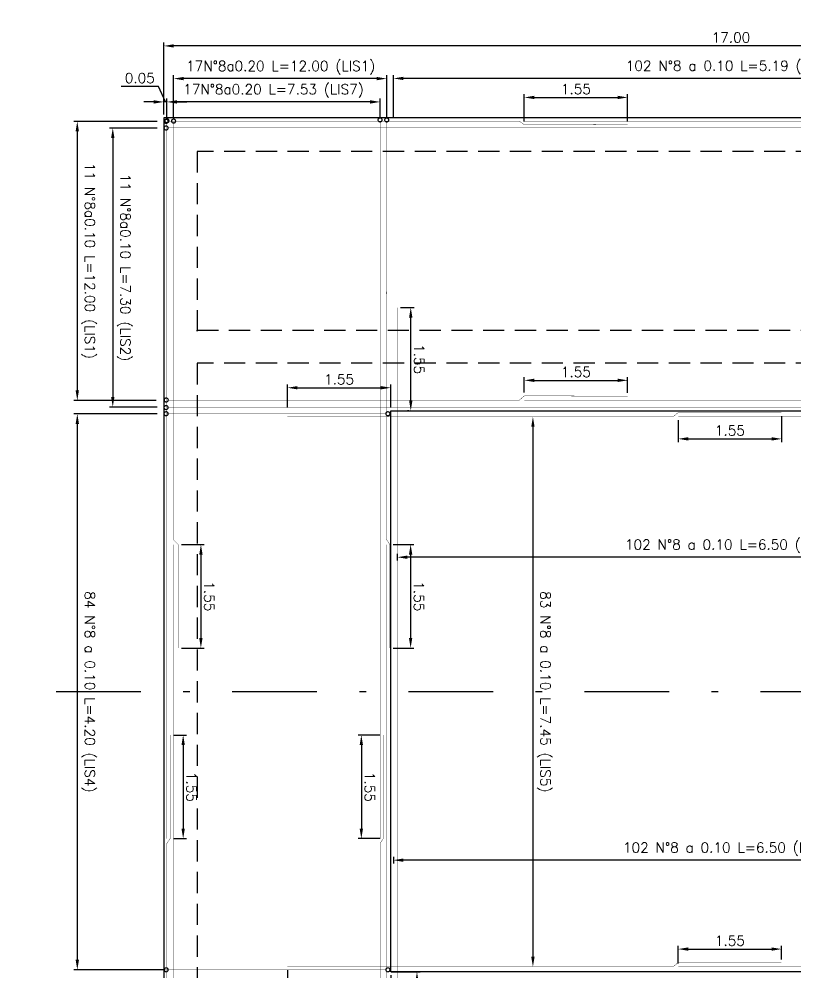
# Model space of a CAD drawing. Header units: metres. Extents: x 1080594 to 1081411, y 976871 to 977162.
# Drawn here: x 1081065.08 to 1081076.73, y 977035.2 to 977049.49 of the extents above; entities that cross this region are included whole.
import ezdxf

# ---------------------------------------------------------------- set-up
doc = ezdxf.new("R2010")
doc.units = ezdxf.units.M
doc.header["$LTSCALE"] = 25.4
doc.linetypes.add('DASHDOT', pattern=[1, 0.5, -0.25, 0, -0.25])
doc.linetypes.add('HIDDEN', pattern=[0.375, 0.25, -0.125])
for name, color, linetype in [('CONTRAPESO', 3, 'Continuous'), ('DIMCONTRAPESO', 1, 'Continuous'), ('EJE PUENTE', 41, 'DASHDOT'), ('PROY', 9, 'HIDDEN'), ('REF', 6, 'Continuous'), ('REF H', 6, 'Continuous')]:
    doc.layers.add(name, color=color, linetype=linetype)
doc.layers.add('COTA', color=1, linetype='Continuous', lineweight=30)
doc.styles.add('romans', font='romans.shx')
doc.dimstyles.new('Copy 75', dxfattribs={"dimtxt": 0.15, "dimasz": 0.15, "dimexe": 0.05, "dimexo": 0.05, "dimgap": 0.05, "dimtad": 1, "dimzin": 0, "dimdsep": 46, "dimtxsty": 'romans', "dimcen": 0.002, "dimclrd": 1, "dimclre": 1, "dimclrt": 3, "dimadec": 4, "dimazin": 0, "dimtfac": 1, "dimtofl": 0, "dimtmove": 1, "dimatfit": 3, "dimfxl": 1, "dimtolj": 1, "dimtzin": 0, "dimarcsym": 1})

# ---------------------------------------------------------------- blocks, each defined once
blk = doc.blocks.new('*D407')
at = {"layer": 'Defpoints', "color": 0, "transparency": 16777216}
for p in [(1081070.693, 977048.602), (1081070.693, 977047.974), (1081080.805, 977047.982)]:
    blk.add_point(p, dxfattribs=at)
at = {"layer": 'DIMCONTRAPESO', "color": 1, "lineweight": -2, "transparency": 16777216}
for p, q in [((1081070.693, 977048.024), (1081070.693, 977048.652)), ((1081080.805, 977048.032), (1081080.805, 977048.652)), ((1081080.655, 977048.602), (1081070.843, 977048.602))]:
    blk.add_line(p, q, dxfattribs=at)
at = {"layer": 'DIMCONTRAPESO', "color": 1, "transparency": 16777216}
for points in [[(1081070.843, 977048.627), (1081070.843, 977048.577), (1081070.693, 977048.602)], [(1081080.655, 977048.627), (1081080.655, 977048.577), (1081080.805, 977048.602)]]:
    blk.add_solid(points, dxfattribs=at)
at = {"layer": 'DIMCONTRAPESO', "color": 3, "transparency": 16777216, "insert": (1081075.749, 977048.766), "char_height": 0.15, "attachment_point": 5, "rotation": 0.0003, "style": 'romans'}
blk.add_mtext('\\A1;102 N°8 a 0.10 L=5.19 (LIS3) ', dxfattribs=at)
blk = doc.blocks.new('*D455')
at = {"layer": 'Defpoints', "color": 0, "transparency": 16777216}
for p in [(1081074.205, 977048.317), (1081072.655, 977047.909), (1081074.205, 977047.909)]:
    blk.add_point(p, dxfattribs=at)
at = {"layer": 'DIMCONTRAPESO', "color": 1, "lineweight": -2, "transparency": 16777216}
for p, q in [((1081072.655, 977047.959), (1081072.655, 977048.367)), ((1081074.205, 977047.959), (1081074.205, 977048.367)), ((1081072.805, 977048.317), (1081074.055, 977048.317))]:
    blk.add_line(p, q, dxfattribs=at)
at = {"layer": 'DIMCONTRAPESO', "color": 1, "transparency": 16777216}
for points in [[(1081072.805, 977048.342), (1081072.805, 977048.292), (1081072.655, 977048.317)], [(1081074.055, 977048.342), (1081074.055, 977048.292), (1081074.205, 977048.317)]]:
    blk.add_solid(points, dxfattribs=at)
at = {"layer": 'DIMCONTRAPESO', "color": 3, "transparency": 16777216, "insert": (1081073.43, 977048.442), "char_height": 0.15, "attachment_point": 5, "rotation": 0.0003, "style": 'romans'}
blk.add_mtext('\\A1;1.55', dxfattribs=at)
blk = doc.blocks.new('*D417')
at = {"layer": 'Defpoints', "color": 0, "transparency": 16777216}
for p in [(1081080.722, 977037.261), (1081070.693, 977036.992), (1081070.693, 977036.891)]:
    blk.add_point(p, dxfattribs=at)
at = {"layer": 'DIMCONTRAPESO', "color": 1, "lineweight": -2, "transparency": 16777216}
for p, q in [((1081080.722, 977037.211), (1081080.722, 977036.841)), ((1081070.693, 977036.942), (1081070.693, 977036.841)), ((1081080.572, 977036.891), (1081070.843, 977036.891))]:
    blk.add_line(p, q, dxfattribs=at)
at = {"layer": 'DIMCONTRAPESO', "color": 1, "transparency": 16777216}
for points in [[(1081070.843, 977036.916), (1081070.843, 977036.866), (1081070.693, 977036.891)], [(1081080.572, 977036.916), (1081080.572, 977036.866), (1081080.722, 977036.891)]]:
    blk.add_solid(points, dxfattribs=at)
at = {"layer": 'DIMCONTRAPESO', "color": 3, "transparency": 16777216, "insert": (1081075.707, 977037.055), "char_height": 0.15, "attachment_point": 5, "rotation": 0.0003, "style": 'romans'}
blk.add_mtext('\\A1;102 N°8 a 0.10 L=6.50 (LIS6) ', dxfattribs=at)
blk = doc.blocks.new('*D421')
at = {"layer": 'Defpoints', "color": 0, "transparency": 16777216}
for p in [(1081067.203, 977047.959), (1081065.955, 977043.779), (1081067.189, 977043.779)]:
    blk.add_point(p, dxfattribs=at)
at = {"layer": 'DIMCONTRAPESO', "color": 1, "lineweight": -2, "transparency": 16777216}
for p, q in [((1081067.153, 977047.959), (1081065.905, 977047.959)), ((1081065.955, 977047.809), (1081065.955, 977043.929)), ((1081067.139, 977043.779), (1081065.905, 977043.779))]:
    blk.add_line(p, q, dxfattribs=at)
at = {"layer": 'DIMCONTRAPESO', "color": 1, "transparency": 16777216}
for points in [[(1081065.98, 977047.809), (1081065.93, 977047.809), (1081065.955, 977047.959)], [(1081065.98, 977043.929), (1081065.93, 977043.929), (1081065.955, 977043.779)]]:
    blk.add_solid(points, dxfattribs=at)
at = {"layer": 'DIMCONTRAPESO', "color": 3, "transparency": 16777216, "insert": (1081066.12, 977045.869), "char_height": 0.15, "attachment_point": 5, "rotation": 270.0003, "style": 'romans'}
blk.add_mtext('\\A1;11 N°8a0.10 L=12.00 (LIS1) ', dxfattribs=at)
blk = doc.blocks.new('*D422')
at = {"layer": 'Defpoints', "color": 0, "transparency": 16777216}
for p in [(1081067.203, 977047.859), (1081066.487, 977043.679), (1081067.203, 977043.679)]:
    blk.add_point(p, dxfattribs=at)
at = {"layer": 'DIMCONTRAPESO', "color": 1, "lineweight": -2, "transparency": 16777216}
for p, q in [((1081067.153, 977047.859), (1081066.437, 977047.859)), ((1081066.487, 977047.709), (1081066.487, 977043.829)), ((1081067.153, 977043.679), (1081066.437, 977043.679))]:
    blk.add_line(p, q, dxfattribs=at)
at = {"layer": 'DIMCONTRAPESO', "color": 1, "transparency": 16777216}
for points in [[(1081066.512, 977047.709), (1081066.462, 977047.709), (1081066.487, 977047.859)], [(1081066.512, 977043.829), (1081066.462, 977043.829), (1081066.487, 977043.679)]]:
    blk.add_solid(points, dxfattribs=at)
at = {"layer": 'DIMCONTRAPESO', "color": 3, "transparency": 16777216, "insert": (1081066.652, 977045.769), "char_height": 0.15, "attachment_point": 5, "rotation": 270.0003, "style": 'romans'}
blk.add_mtext('\\A1;11 N°8a0.10 L=7.30 (LIS2) ', dxfattribs=at)
blk = doc.blocks.new('*D423')
at = {"layer": 'Defpoints', "color": 0, "transparency": 16777216}
for p in [(1081067.202, 977043.576), (1081065.955, 977035.248), (1081067.321, 977035.248)]:
    blk.add_point(p, dxfattribs=at)
at = {"layer": 'DIMCONTRAPESO', "color": 1, "lineweight": -2, "transparency": 16777216}
for p, q in [((1081067.152, 977043.576), (1081065.905, 977043.576)), ((1081065.955, 977043.426), (1081065.955, 977035.398)), ((1081067.271, 977035.248), (1081065.905, 977035.248))]:
    blk.add_line(p, q, dxfattribs=at)
at = {"layer": 'DIMCONTRAPESO', "color": 1, "transparency": 16777216}
for points in [[(1081065.98, 977043.426), (1081065.93, 977043.426), (1081065.955, 977043.576)], [(1081065.98, 977035.398), (1081065.93, 977035.398), (1081065.955, 977035.248)]]:
    blk.add_solid(points, dxfattribs=at)
at = {"layer": 'DIMCONTRAPESO', "color": 3, "transparency": 16777216, "insert": (1081066.119, 977039.412), "char_height": 0.15, "attachment_point": 5, "rotation": 270.0003, "style": 'romans'}
blk.add_mtext('\\A1;84 N°8 a 0.10 L=4.20 (LIS4) ', dxfattribs=at)
blk = doc.blocks.new('*D430')
at = {"layer": 'Defpoints', "color": 0, "transparency": 16777216}
for p in [(1081070.752, 977045.17), (1081070.954, 977045.17), (1081070.973, 977043.624)]:
    blk.add_point(p, dxfattribs=at)
at = {"layer": 'DIMCONTRAPESO', "color": 1, "lineweight": -2, "transparency": 16777216}
for p, q in [((1081070.802, 977045.17), (1081071.004, 977045.17)), ((1081070.954, 977043.774), (1081070.954, 977045.02)), ((1081070.923, 977043.624), (1081070.904, 977043.624))]:
    blk.add_line(p, q, dxfattribs=at)
at = {"layer": 'DIMCONTRAPESO', "color": 1, "transparency": 16777216}
for points in [[(1081070.979, 977045.02), (1081070.929, 977045.02), (1081070.954, 977045.17)], [(1081070.979, 977043.774), (1081070.929, 977043.774), (1081070.954, 977043.624)]]:
    blk.add_solid(points, dxfattribs=at)
at = {"layer": 'DIMCONTRAPESO', "color": 3, "transparency": 16777216, "insert": (1081071.079, 977044.397), "char_height": 0.15, "attachment_point": 5, "rotation": 270.0003, "style": 'romans'}
blk.add_mtext('\\A1;1.55', dxfattribs=at)
blk = doc.blocks.new('*D431')
at = {"layer": 'Defpoints', "color": 0, "transparency": 16777216}
for p in [(1081070.61, 977035.219), (1081070.663, 977033.764), (1081071.047, 977033.764)]:
    blk.add_point(p, dxfattribs=at)
at = {"layer": 'DIMCONTRAPESO', "color": 1, "lineweight": -2, "transparency": 16777216}
for p, q in [((1081070.66, 977035.219), (1081071.097, 977035.219)), ((1081071.047, 977035.069), (1081071.047, 977033.914)), ((1081070.713, 977033.764), (1081071.097, 977033.764))]:
    blk.add_line(p, q, dxfattribs=at)
at = {"layer": 'DIMCONTRAPESO', "color": 1, "transparency": 16777216}
for points in [[(1081071.072, 977035.069), (1081071.022, 977035.069), (1081071.047, 977035.219)], [(1081071.072, 977033.914), (1081071.022, 977033.914), (1081071.047, 977033.764)]]:
    blk.add_solid(points, dxfattribs=at)
at = {"layer": 'DIMCONTRAPESO', "color": 3, "transparency": 16777216, "insert": (1081071.172, 977034.491), "char_height": 0.15, "attachment_point": 5, "rotation": 270.0003, "style": 'romans'}
blk.add_mtext('\\A1;1.45', dxfattribs=at)
blk = doc.blocks.new('*D433')
at = {"layer": 'COTA', "color": 1, "lineweight": -2, "transparency": 16777216}
for p, q in [((1081069.104, 977043.674), (1081069.104, 977044.018)), ((1081069.254, 977043.968), (1081070.504, 977043.968)), ((1081070.654, 977043.674), (1081070.654, 977044.018))]:
    blk.add_line(p, q, dxfattribs=at)
at = {"layer": 'COTA', "color": 1, "transparency": 16777216}
for points in [[(1081069.254, 977043.993), (1081069.254, 977043.943), (1081069.104, 977043.968)], [(1081070.504, 977043.993), (1081070.504, 977043.943), (1081070.654, 977043.968)]]:
    blk.add_solid(points, dxfattribs=at)
at = {"layer": 'Defpoints', "color": 0, "transparency": 16777216}
for p in [(1081070.654, 977043.968), (1081069.104, 977043.624), (1081070.654, 977043.624)]:
    blk.add_point(p, dxfattribs=at)
at = {"layer": 'COTA', "color": 3, "transparency": 16777216, "insert": (1081069.879, 977044.093), "char_height": 0.15, "attachment_point": 5, "rotation": 0.0003, "style": 'romans'}
blk.add_mtext('\\A1;1.55', dxfattribs=at)
blk = doc.blocks.new('*D435')
at = {"layer": 'COTA', "color": 1, "lineweight": -2, "transparency": 16777216}
for p, q in [((1081069.105, 977035.243), (1081069.105, 977034.824)), ((1081070.653, 977035.169), (1081070.653, 977034.824)), ((1081070.503, 977034.874), (1081069.255, 977034.874))]:
    blk.add_line(p, q, dxfattribs=at)
at = {"layer": 'COTA', "color": 1, "transparency": 16777216}
for points in [[(1081069.255, 977034.899), (1081069.255, 977034.849), (1081069.105, 977034.874)], [(1081070.503, 977034.899), (1081070.503, 977034.849), (1081070.653, 977034.874)]]:
    blk.add_solid(points, dxfattribs=at)
at = {"layer": 'Defpoints', "color": 0, "transparency": 16777216}
for p in [(1081069.105, 977035.293), (1081070.653, 977035.219), (1081069.105, 977034.874)]:
    blk.add_point(p, dxfattribs=at)
at = {"layer": 'COTA', "color": 3, "transparency": 16777216, "insert": (1081069.879, 977034.999), "char_height": 0.15, "attachment_point": 5, "rotation": 0.0003, "style": 'romans'}
blk.add_mtext('\\A1;1.55', dxfattribs=at)
blk = doc.blocks.new('*D463')
at = {"layer": 'COTA', "color": 1, "lineweight": -2, "transparency": 16777216}
for p, q in [((1081067.252, 977048.059), (1081067.252, 977049.139)), ((1081084.105, 977049.09), (1081067.402, 977049.089)), ((1081084.255, 977048.06), (1081084.255, 977049.14))]:
    blk.add_line(p, q, dxfattribs=at)
at = {"layer": 'COTA', "color": 1, "transparency": 16777216}
for points in [[(1081067.402, 977049.114), (1081067.402, 977049.064), (1081067.252, 977049.089)], [(1081084.105, 977049.115), (1081084.105, 977049.065), (1081084.255, 977049.09)]]:
    blk.add_solid(points, dxfattribs=at)
at = {"layer": 'Defpoints', "color": 0, "transparency": 16777216}
for p in [(1081067.252, 977049.089), (1081067.252, 977048.009), (1081084.255, 977048.01)]:
    blk.add_point(p, dxfattribs=at)
at = {"layer": 'COTA', "color": 3, "transparency": 16777216, "insert": (1081075.754, 977049.215), "char_height": 0.15, "attachment_point": 5, "rotation": 0.0003, "style": 'romans'}
blk.add_mtext('\\A1;17.00', dxfattribs=at)
blk = doc.blocks.new('E2')
at = {"layer": 'REF', "ltscale": 0.1, "const_width": 0.005}
blk.add_lwpolyline([(1080759.636, 977034.558), (1080762.933, 977034.558)], dxfattribs=at)
at = {"layer": 'REF H', "ltscale": 0.1, "const_width": 0.06}
for points in [[(1080759.608, 977034.558, 1), (1080759.627, 977034.558, 1)], [(1080762.933, 977034.558, 1), (1080762.952, 977034.558, 1)]]:
    blk.add_lwpolyline(points, format="xyb", close=True, dxfattribs=at)
blk = doc.blocks.new('*D436')
at = {"layer": 'COTA', "color": 1, "lineweight": -2, "transparency": 16777216}
blk.add_line((1081072.785, 977043.383), (1081072.785, 977035.443), dxfattribs=at)
at = {"layer": 'COTA', "color": 1, "transparency": 16777216}
for points in [[(1081072.81, 977043.383), (1081072.76, 977043.383), (1081072.785, 977043.533)], [(1081072.81, 977035.443), (1081072.76, 977035.443), (1081072.785, 977035.293)]]:
    blk.add_solid(points, dxfattribs=at)
at = {"layer": 'Defpoints', "color": 0, "transparency": 16777216}
for p in [(1081072.785, 977043.533), (1081072.785, 977035.293), (1081072.785, 977035.293)]:
    blk.add_point(p, dxfattribs=at)
at = {"layer": 'COTA', "color": 3, "transparency": 16777216, "insert": (1081072.949, 977039.413), "char_height": 0.15, "attachment_point": 5, "rotation": 270.0003, "style": 'romans'}
blk.add_mtext('\\A1;83 N°8 a 0.10 L=7.45 (LIS5) ', dxfattribs=at)
blk = doc.blocks.new('*D437')
at = {"layer": 'Defpoints', "color": 0, "transparency": 16777216}
for p in [(1081080.722, 977041.799), (1081070.752, 977041.531), (1081070.752, 977041.429)]:
    blk.add_point(p, dxfattribs=at)
at = {"layer": 'DIMCONTRAPESO', "color": 1, "lineweight": -2, "transparency": 16777216}
for p, q in [((1081080.722, 977041.749), (1081080.722, 977041.379)), ((1081070.752, 977041.481), (1081070.752, 977041.379)), ((1081080.572, 977041.429), (1081070.902, 977041.429))]:
    blk.add_line(p, q, dxfattribs=at)
at = {"layer": 'DIMCONTRAPESO', "color": 1, "transparency": 16777216}
for points in [[(1081070.902, 977041.454), (1081070.902, 977041.404), (1081070.752, 977041.429)], [(1081080.572, 977041.454), (1081080.572, 977041.404), (1081080.722, 977041.429)]]:
    blk.add_solid(points, dxfattribs=at)
at = {"layer": 'DIMCONTRAPESO', "color": 3, "transparency": 16777216, "insert": (1081075.737, 977041.594), "char_height": 0.15, "attachment_point": 5, "rotation": 0.0003, "style": 'romans'}
blk.add_mtext('\\A1;102 N°8 a 0.10 L=6.50 (LIS6) ', dxfattribs=at)
blk = doc.blocks.new('*D439')
at = {"layer": 'COTA', "color": 1, "lineweight": -2, "transparency": 16777216}
for p, q in [((1081074.963, 977043.483), (1081074.963, 977043.152)), ((1081076.513, 977043.543), (1081076.513, 977043.152)), ((1081075.113, 977043.202), (1081076.363, 977043.202))]:
    blk.add_line(p, q, dxfattribs=at)
at = {"layer": 'COTA', "color": 1, "transparency": 16777216}
for points in [[(1081075.113, 977043.227), (1081075.113, 977043.177), (1081074.963, 977043.202)], [(1081076.363, 977043.227), (1081076.363, 977043.177), (1081076.513, 977043.202)]]:
    blk.add_solid(points, dxfattribs=at)
at = {"layer": 'Defpoints', "color": 0, "transparency": 16777216}
for p in [(1081074.963, 977043.533), (1081076.513, 977043.593), (1081076.513, 977043.202)]:
    blk.add_point(p, dxfattribs=at)
at = {"layer": 'COTA', "color": 3, "transparency": 16777216, "insert": (1081075.738, 977043.327), "char_height": 0.15, "attachment_point": 5, "rotation": 0.0003, "style": 'romans'}
blk.add_mtext('\\A1;1.55', dxfattribs=at)
blk = doc.blocks.new('*D440')
at = {"layer": 'COTA', "color": 1, "lineweight": -2, "transparency": 16777216}
for p, q in [((1081074.963, 977035.343), (1081074.963, 977035.609)), ((1081076.513, 977035.403), (1081076.513, 977035.609)), ((1081075.113, 977035.559), (1081076.363, 977035.559))]:
    blk.add_line(p, q, dxfattribs=at)
at = {"layer": 'COTA', "color": 1, "transparency": 16777216}
for points in [[(1081075.113, 977035.584), (1081075.113, 977035.534), (1081074.963, 977035.559)], [(1081076.363, 977035.584), (1081076.363, 977035.534), (1081076.513, 977035.559)]]:
    blk.add_solid(points, dxfattribs=at)
at = {"layer": 'Defpoints', "color": 0, "transparency": 16777216}
for p in [(1081076.513, 977035.559), (1081076.513, 977035.353), (1081074.963, 977035.293)]:
    blk.add_point(p, dxfattribs=at)
at = {"layer": 'COTA', "color": 3, "transparency": 16777216, "insert": (1081075.738, 977035.684), "char_height": 0.15, "attachment_point": 5, "rotation": 0.0003, "style": 'romans'}
blk.add_mtext('\\A1;1.55', dxfattribs=at)
blk = doc.blocks.new('*D441')
at = {"layer": 'COTA', "color": 1, "lineweight": -2, "transparency": 16777216}
for p, q in [((1081067.298, 977048.017), (1081067.298, 977048.3)), ((1081070.343, 977048.25), (1081067.448, 977048.25)), ((1081070.493, 977048.014), (1081070.493, 977048.3))]:
    blk.add_line(p, q, dxfattribs=at)
at = {"layer": 'COTA', "color": 1, "transparency": 16777216}
for points in [[(1081067.448, 977048.275), (1081067.448, 977048.225), (1081067.298, 977048.25)], [(1081070.343, 977048.275), (1081070.343, 977048.225), (1081070.493, 977048.25)]]:
    blk.add_solid(points, dxfattribs=at)
at = {"layer": 'Defpoints', "color": 0, "transparency": 16777216}
for p in [(1081067.298, 977048.25), (1081067.298, 977047.967), (1081070.493, 977047.964)]:
    blk.add_point(p, dxfattribs=at)
at = {"layer": 'COTA', "color": 3, "transparency": 16777216, "insert": (1081068.896, 977048.414), "char_height": 0.15, "attachment_point": 5, "rotation": 0.0003, "style": 'romans'}
blk.add_mtext('\\A1;17N°8a0.20 L=7.53 (LIS7) ', dxfattribs=at)
blk = doc.blocks.new('*D442')
at = {"layer": 'COTA', "color": 1, "lineweight": -2, "transparency": 16777216}
for p, q in [((1081067.398, 977048.013), (1081067.398, 977048.649)), ((1081070.593, 977048.018), (1081070.593, 977048.649)), ((1081070.443, 977048.599), (1081067.548, 977048.599))]:
    blk.add_line(p, q, dxfattribs=at)
at = {"layer": 'COTA', "color": 1, "transparency": 16777216}
for points in [[(1081067.548, 977048.624), (1081067.548, 977048.574), (1081067.398, 977048.599)], [(1081070.443, 977048.624), (1081070.443, 977048.574), (1081070.593, 977048.599)]]:
    blk.add_solid(points, dxfattribs=at)
at = {"layer": 'Defpoints', "color": 0, "transparency": 16777216}
for p in [(1081067.398, 977048.599), (1081067.398, 977047.963), (1081070.593, 977047.968)]:
    blk.add_point(p, dxfattribs=at)
at = {"layer": 'COTA', "color": 3, "transparency": 16777216, "insert": (1081069.004, 977048.763), "char_height": 0.15, "attachment_point": 5, "rotation": 0.0003, "style": 'romans'}
blk.add_mtext('\\A1;17N°8a0.20 L=12.00 (LIS1) ', dxfattribs=at)
blk = doc.blocks.new('*D443')
at = {"layer": 'COTA', "color": 1, "lineweight": -2, "transparency": 16777216}
for p, q in [((1081067.17, 977048.483), (1081066.613, 977048.483)), ((1081067.275, 977048.25), (1081067.17, 977048.483)), ((1081067.102, 977048.25), (1081066.952, 977048.25)), ((1081067.298, 977048.25), (1081067.252, 977048.25)), ((1081067.448, 977048.25), (1081067.598, 977048.25))]:
    blk.add_line(p, q, dxfattribs=at)
at = {"layer": 'COTA', "color": 1, "transparency": 16777216}
for points in [[(1081067.102, 977048.275), (1081067.102, 977048.225), (1081067.252, 977048.25)], [(1081067.448, 977048.275), (1081067.448, 977048.225), (1081067.298, 977048.25)]]:
    blk.add_solid(points, dxfattribs=at)
at = {"layer": 'Defpoints', "color": 0, "transparency": 16777216}
for p in [(1081067.252, 977048.25), (1081067.252, 977048.25), (1081067.298, 977048.25)]:
    blk.add_point(p, dxfattribs=at)
at = {"layer": 'COTA', "color": 3, "transparency": 16777216, "insert": (1081066.892, 977048.608), "char_height": 0.15, "attachment_point": 5, "rotation": 0.0003, "style": 'romans'}
blk.add_mtext('\\A1;0.05', dxfattribs=at)
blk = doc.blocks.new('*D471')
at = {"layer": 'COTA', "color": 1, "lineweight": -2, "transparency": 16777216}
for p, q in [((1081070.692, 977041.619), (1081071.002, 977041.619)), ((1081070.952, 977041.469), (1081070.952, 977040.219)), ((1081070.692, 977040.069), (1081071.002, 977040.069))]:
    blk.add_line(p, q, dxfattribs=at)
at = {"layer": 'COTA', "color": 1, "transparency": 16777216}
for points in [[(1081070.977, 977041.469), (1081070.927, 977041.469), (1081070.952, 977041.619)], [(1081070.977, 977040.219), (1081070.927, 977040.219), (1081070.952, 977040.069)]]:
    blk.add_solid(points, dxfattribs=at)
at = {"layer": 'Defpoints', "color": 0, "transparency": 16777216}
for p in [(1081070.642, 977041.619), (1081070.642, 977040.069), (1081070.952, 977040.069)]:
    blk.add_point(p, dxfattribs=at)
at = {"layer": 'COTA', "color": 3, "transparency": 16777216, "insert": (1081071.077, 977040.844), "char_height": 0.15, "attachment_point": 5, "rotation": 270.0003, "style": 'romans'}
blk.add_mtext('\\A1;1.55', dxfattribs=at)
blk = doc.blocks.new('*D472')
at = {"layer": 'COTA', "color": 1, "lineweight": -2, "transparency": 16777216}
for p, q in [((1081070.493, 977038.764), (1081070.163, 977038.764)), ((1081070.213, 977038.614), (1081070.213, 977037.364)), ((1081070.493, 977037.214), (1081070.163, 977037.214))]:
    blk.add_line(p, q, dxfattribs=at)
at = {"layer": 'COTA', "color": 1, "transparency": 16777216}
for points in [[(1081070.238, 977038.614), (1081070.188, 977038.614), (1081070.213, 977038.764)], [(1081070.238, 977037.364), (1081070.188, 977037.364), (1081070.213, 977037.214)]]:
    blk.add_solid(points, dxfattribs=at)
at = {"layer": 'Defpoints', "color": 0, "transparency": 16777216}
for p in [(1081070.543, 977038.764), (1081070.213, 977037.214), (1081070.543, 977037.214)]:
    blk.add_point(p, dxfattribs=at)
at = {"layer": 'COTA', "color": 3, "transparency": 16777216, "insert": (1081070.338, 977037.989), "char_height": 0.15, "attachment_point": 5, "rotation": 270.0003, "style": 'romans'}
blk.add_mtext('\\A1;1.55', dxfattribs=at)
blk = doc.blocks.new('*D473')
at = {"layer": 'COTA', "color": 1, "lineweight": -2, "transparency": 16777216}
for p, q in [((1081067.397, 977038.764), (1081067.592, 977038.764)), ((1081067.542, 977038.614), (1081067.542, 977037.364)), ((1081067.398, 977037.214), (1081067.592, 977037.214))]:
    blk.add_line(p, q, dxfattribs=at)
at = {"layer": 'COTA', "color": 1, "transparency": 16777216}
for points in [[(1081067.567, 977038.614), (1081067.517, 977038.614), (1081067.542, 977038.764)], [(1081067.567, 977037.364), (1081067.517, 977037.364), (1081067.542, 977037.214)]]:
    blk.add_solid(points, dxfattribs=at)
at = {"layer": 'Defpoints', "color": 0, "transparency": 16777216}
for p in [(1081067.347, 977038.764), (1081067.348, 977037.214), (1081067.542, 977037.214)]:
    blk.add_point(p, dxfattribs=at)
at = {"layer": 'COTA', "color": 3, "transparency": 16777216, "insert": (1081067.667, 977037.989), "char_height": 0.15, "attachment_point": 5, "rotation": 270.0003, "style": 'romans'}
blk.add_mtext('\\A1;1.55', dxfattribs=at)
blk = doc.blocks.new('*D474')
at = {"layer": 'COTA', "color": 1, "lineweight": -2, "transparency": 16777216}
for p, q in [((1081067.518, 977041.619), (1081067.858, 977041.619)), ((1081067.808, 977041.469), (1081067.808, 977040.219)), ((1081067.518, 977040.069), (1081067.858, 977040.069))]:
    blk.add_line(p, q, dxfattribs=at)
at = {"layer": 'COTA', "color": 1, "transparency": 16777216}
for points in [[(1081067.833, 977041.469), (1081067.783, 977041.469), (1081067.808, 977041.619)], [(1081067.833, 977040.219), (1081067.783, 977040.219), (1081067.808, 977040.069)]]:
    blk.add_solid(points, dxfattribs=at)
at = {"layer": 'Defpoints', "color": 0, "transparency": 16777216}
for p in [(1081067.468, 977041.619), (1081067.468, 977040.069), (1081067.808, 977040.069)]:
    blk.add_point(p, dxfattribs=at)
at = {"layer": 'COTA', "color": 3, "transparency": 16777216, "insert": (1081067.933, 977040.844), "char_height": 0.15, "attachment_point": 5, "rotation": 270.0003, "style": 'romans'}
blk.add_mtext('\\A1;1.55', dxfattribs=at)
blk = doc.blocks.new('*D475')
at = {"layer": 'COTA', "color": 1, "lineweight": -2, "transparency": 16777216}
for p, q in [((1081072.655, 977043.895), (1081072.655, 977044.129)), ((1081072.805, 977044.079), (1081074.055, 977044.079)), ((1081074.205, 977043.894), (1081074.205, 977044.129))]:
    blk.add_line(p, q, dxfattribs=at)
at = {"layer": 'COTA', "color": 1, "transparency": 16777216}
for points in [[(1081072.805, 977044.104), (1081072.805, 977044.054), (1081072.655, 977044.079)], [(1081074.055, 977044.104), (1081074.055, 977044.054), (1081074.205, 977044.079)]]:
    blk.add_solid(points, dxfattribs=at)
at = {"layer": 'Defpoints', "color": 0, "transparency": 16777216}
for p in [(1081074.205, 977044.079), (1081072.655, 977043.845), (1081074.205, 977043.844)]:
    blk.add_point(p, dxfattribs=at)
at = {"layer": 'COTA', "color": 3, "transparency": 16777216, "insert": (1081073.43, 977044.204), "char_height": 0.15, "attachment_point": 5, "rotation": 0.0003, "style": 'romans'}
blk.add_mtext('\\A1;1.55', dxfattribs=at)

msp = doc.modelspace()

# ---------------------------------------------------------------- linework, layer by layer
at = {"layer": 'CONTRAPESO'}
for points in [[(1081084.255207, 977048.009579), (1081084.255207, 977048.009579), (1081067.25248, 977048.009496), (1081067.252516, 977030.828351), (1081084.255247, 977030.828434), (1081084.255207, 977048.009579)], [(1081070.654065, 977043.62386), (1081080.852466, 977043.624458), (1081080.852507, 977035.21861), (1081070.652734, 977035.21856), (1081070.654065, 977043.62386)]]:
    msp.add_lwpolyline(points, dxfattribs=at)
at = {"layer": 'EJE PUENTE', "ltscale": 0.1}
msp.add_lwpolyline([(1080965.318063, 977039.41891), (1081093.481143, 977039.41891)], dxfattribs=at)
at = {"layer": 'PROY', "color": 252, "ltscale": 0.05}
msp.add_lwpolyline([(1081084.255207, 977048.009579), (1081067.252476, 977048.009496), (1081067.25256, 977030.827554), (1081084.255291, 977030.828637)], close=True, dxfattribs=at)
at = {"layer": 'PROY', "color": 250, "ltscale": 0.05}
msp.add_lwpolyline([(1081067.752492, 977044.814691), (1081067.752492, 977044.829551), (1081083.712492, 977044.829629), (1081083.712479, 977047.509629), (1081067.752479, 977047.509551), (1081067.752492, 977044.814691)], dxfattribs=at)
msp.add_lwpolyline([(1081083.712542, 977034.508634), (1081083.712494, 977044.334482), (1081067.752494, 977044.334404), (1081067.752542, 977034.508556)], close=True, dxfattribs=at)
at = {"layer": 'REF', "ltscale": 0.1, "const_width": 0.005}
for points in [[(1081067.298427, 977047.953089), (1081067.298479, 977037.214661)], [(1081074.205091, 977047.909093), (1081072.655223, 977047.90933), (1081072.584329, 977047.959237), (1081067.302477, 977047.959211)], [(1081067.468143, 977040.06925), (1081067.468476, 977041.61903), (1081067.397863, 977041.689934), (1081067.398402, 977047.947586)], [(1081070.492954, 977047.959431), (1081070.493006, 977037.214676)], [(1081070.641948, 977040.069266), (1081070.642282, 977041.619046), (1081070.592391, 977041.689949), (1081070.59293, 977047.959429)], [(1081084.205207, 977047.959577), (1081072.655204, 977047.959237)], [(1081067.30248, 977047.859494), (1081078.852484, 977047.859267)], [(1081070.752391, 977045.169951), (1081070.752443, 977034.482727), (1081070.752446, 977033.763676)], [(1081074.205111, 977043.844306), (1081072.655242, 977043.844543), (1081072.58435, 977043.784249), (1081067.302497, 977043.784224)], [(1081084.218971, 977043.774589), (1081072.655225, 977043.77425)], [(1081067.302501, 977043.674508), (1081078.852504, 977043.674281)], [(1081076.508103, 977043.592938), (1081074.958235, 977043.593175), (1081074.887343, 977043.532881), (1081069.103872, 977043.532853)], [(1081082.401384, 977043.532918), (1081074.96317, 977043.532882)], [(1081067.398534, 977030.869839), (1081067.398434, 977041.61903)], [(1081070.592069, 977030.869855), (1081070.591969, 977041.619045)], [(1081067.347428, 977038.764247), (1081067.347777, 977037.214468), (1081067.297887, 977037.143563), (1081067.298537, 977030.878554)], [(1081070.542861, 977038.764263), (1081070.543209, 977037.214483), (1081070.493319, 977037.143579), (1081070.493969, 977030.87857)], [(1081076.508144, 977035.353416), (1081074.958275, 977035.353654), (1081074.887383, 977035.29336), (1081069.103913, 977035.293332)], [(1081082.362507, 977035.293396), (1081074.96321, 977035.29336)]]:
    msp.add_lwpolyline(points, dxfattribs=at)
at = {"layer": 'REF H', "ltscale": 0.1, "const_width": 0.06}
for points in [[(1081067.296034, 977047.959211, 1), (1081067.276984, 977047.959211, 1)], [(1081067.296046, 977047.859494, -1), (1081067.276996, 977047.859494, -1)], [(1081067.28889, 977047.966935, 1), (1081067.30794, 977047.966935, 1)], [(1081067.38888, 977047.963055, -1), (1081067.40793, 977047.963055, -1)], [(1081070.483835, 977047.980485, 1), (1081070.502885, 977047.980485, 1)], [(1081070.583825, 977047.979724, -1), (1081070.602875, 977047.979725, -1)], [(1081067.297736, 977043.78456, -1), (1081067.278686, 977043.78456, -1)], [(1081067.294987, 977043.671411, -1), (1081067.275937, 977043.671411, -1)]]:
    msp.add_lwpolyline(points, format="xyb", close=True, dxfattribs=at)

# ---------------------------------------------------------------- block references
at = {"layer": 'COTA', "color": 2, "xscale": -1, "rotation": 0.000279524942552456}
for p in [(2161834.995301, 14.293139), (2161834.995745, 5.96309)]:
    msp.add_blockref('E2', p, dxfattribs=at)

# ---------------------------------------------------------------- dimensions: what is measured, and where the dimension line sits
at = {"layer": 'COTA', "color": 2}
for base, p1, p2, angle, picture, middle in [((1081067.252474, 977049.089489), (1081084.255207, 977048.009579), (1081067.25248, 977048.009496), 180.0002795, '*D463', (1081075.753838, 977049.214531)), ((1081070.654064, 977043.967871), (1081069.104065, 977043.623852), (1081070.654065, 977043.62386), 180.0002795, '*D433', (1081069.879063, 977044.092867)), ((1081074.205109, 977044.079241), (1081072.655242, 977043.844543), (1081074.205111, 977043.844306), 180.0002795, '*D475', (1081073.430175, 977044.204237)), ((1081076.513126, 977043.202425), (1081074.96317, 977043.532882), (1081076.513124, 977043.592937), 180.0002795, '*D439', (1081075.738148, 977043.327421)), ((1081067.807604, 977040.069252), (1081067.468476, 977041.61903), (1081067.468143, 977040.06925), 90.0002795, '*D474', (1081067.9326, 977040.844142)), ((1081070.952168, 977040.069267), (1081070.642282, 977041.619046), (1081070.641948, 977040.069266), 90.0002795, '*D471', (1081071.077164, 977040.844158)), ((1081067.54214, 977037.214468), (1081067.347428, 977038.764247), (1081067.347777, 977037.214468), 90.0002795, '*D473', (1081067.667136, 977037.989359)), ((1081070.213176, 977037.214481), (1081070.542861, 977038.764263), (1081070.543209, 977037.214483), 90.0002795, '*D472', (1081070.338173, 977037.989372)), ((1081076.513164, 977035.559033), (1081074.96321, 977035.29336), (1081076.513165, 977035.353416), 180.0002795, '*D440', (1081075.738185, 977035.68403)), ((1081069.105191, 977034.873816), (1081070.652734, 977035.218562), (1081069.105189, 977035.293332), 180.0002795, '*D435', (1081069.878963, 977034.99882))]:
    dim = msp.add_linear_dim(base=base, p1=p1, p2=p2, angle=angle, dimstyle='Copy 75', dxfattribs=at)
    dim.commit()
    dim.dimension.update_dxf_attribs({"geometry": picture, "text_midpoint": middle})
dim = msp.add_linear_dim(base=(1081067.398402, 977048.59879), p1=(1081070.592931, 977047.968187), p2=(1081067.398405, 977047.963055), angle=180.0002795, text='17N°8a0.20 L=12.00 (LIS1) ', dimstyle='Copy 75', dxfattribs=at)
dim.commit()
dim.dimension.update_dxf_attribs({"geometry": '*D442', "text_midpoint": (1081069.003719, 977048.598798), "dimtype": 160})
for base, p1, p2, angle, text, picture, middle in [((1081067.298414, 977048.250054), (1081070.492941, 977047.964306), (1081067.298415, 977047.966935), 180.0002795, '17N°8a0.20 L=7.53 (LIS7) ', '*D441', (1081068.895676, 977048.414347)), ((1081072.784852, 977035.29335), (1081072.784812, 977043.532871), (1081072.784852, 977035.29335), 90.0002795, '83 N°8 a 0.10 L=7.45 (LIS5) ', '*D436', (1081072.949118, 977039.413111))]:
    dim = msp.add_linear_dim(base=base, p1=p1, p2=p2, angle=angle, text=text, dimstyle='Copy 75', dxfattribs=at)
    dim.commit()
    dim.dimension.update_dxf_attribs({"geometry": picture, "text_midpoint": middle})
dim = msp.add_linear_dim(base=(1081067.252479, 977048.250054), p1=(1081067.298414, 977048.250054), p2=(1081067.252479, 977048.250054), angle=180.0002795, dimstyle='Copy 75', dxfattribs=at)
dim.commit()
dim.dimension.update_dxf_attribs({"geometry": '*D443', "text_midpoint": (1081067.120445, 977048.483374), "dimtype": 160})
at = {"layer": 'DIMCONTRAPESO', "color": 2}
for base, p1, p2, angle, text, picture, middle in [((1081070.693306, 977048.601974), (1081080.804788, 977047.982293), (1081070.69331, 977047.973524), 180.0002795, '102 N°8 a 0.10 L=5.19 (LIS3) ', '*D407', (1081075.749045, 977048.766284)), ((1081065.955166, 977035.248395), (1081067.202416, 977043.575731), (1081067.320665, 977035.248402), 90.0002795, '84 N°8 a 0.10 L=4.20 (LIS4) ', '*D423', (1081066.119431, 977039.412061)), ((1081070.752409, 977041.429419), (1081080.721576, 977041.799253), (1081070.752408, 977041.53062), 180.0002795, '102 N°8 a 0.10 L=6.50 (LIS6) ', '*D437', (1081075.736992, 977041.593729)), ((1081070.693148, 977036.89085), (1081080.721598, 977037.260685), (1081070.693147, 977036.992051), 180.0002795, '102 N°8 a 0.10 L=6.50 (LIS6) ', '*D417', (1081075.707373, 977037.05516))]:
    dim = msp.add_linear_dim(base=base, p1=p1, p2=p2, angle=angle, text=text, dimstyle='Copy 75', dxfattribs=at)
    dim.commit()
    dim.dimension.update_dxf_attribs({"geometry": picture, "text_midpoint": middle})
for base, p1, p2, angle, picture, middle in [((1081074.205089, 977048.31743), (1081072.655223, 977047.90933), (1081074.205091, 977047.909093), 180.0002795, '*D455', (1081073.430154, 977048.442427)), ((1081070.954292, 977045.169952), (1081070.972556, 977043.62442), (1081070.752391, 977045.169951), 90.0002795, '*D430', (1081071.079296, 977044.397187)), ((1081071.047228, 977033.763677), (1081070.610494, 977035.218562), (1081070.663427, 977033.763675), 270.0002795, '*D431', (1081071.172224, 977034.491121))]:
    dim = msp.add_linear_dim(base=base, p1=p1, p2=p2, angle=angle, dimstyle='Copy 75', dxfattribs=at)
    dim.commit()
    dim.dimension.update_dxf_attribs({"geometry": picture, "text_midpoint": middle})
for base, p1, p2, text, picture, middle in [((1081065.955234, 977043.778847), (1081067.202504, 977047.959494), (1081067.188782, 977043.778853), '11 N°8a0.10 L=12.00 (LIS1) ', '*D421', (1081065.955224, 977045.869167)), ((1081066.487375, 977043.678566), (1081067.202505, 977047.85921), (1081067.202522, 977043.678569), '11 N°8a0.10 L=7.30 (LIS2) ', '*D422', (1081066.487365, 977045.768886))]:
    dim = msp.add_linear_dim(base=base, p1=p1, p2=p2, angle=90.0002795, text=text, dimstyle='Copy 75', dxfattribs=at)
    dim.commit()
    dim.dimension.update_dxf_attribs({"geometry": picture, "text_midpoint": middle, "dimtype": 160})

doc.saveas('drawing.dxf')
